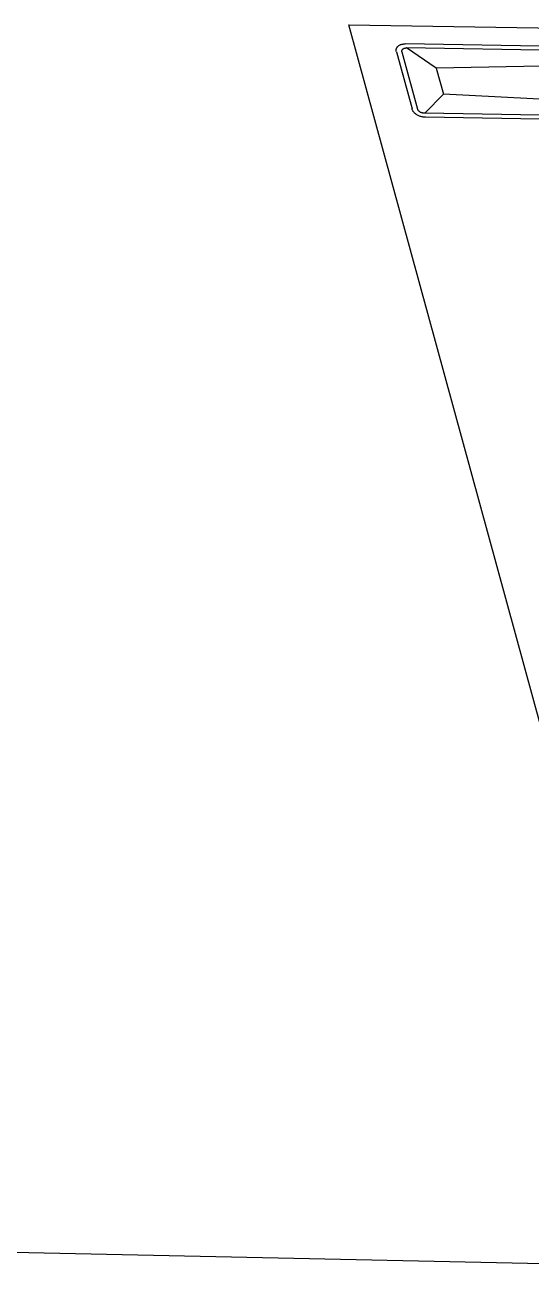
# Model space of a CAD drawing. Extents: x -68 to 264, y 51 to 115.
# Drawn here: x 218.551 to 219.598, y 72.211 to 74.794 of the extents above; entities that cross this region are included whole.
import ezdxf

# ---------------------------------------------------------------- set-up
doc = ezdxf.new("R2010")
doc.units = 0
doc.layers.get('0').update_dxf_attribs({"linetype": 'CONTINUOUS'})

msp = doc.modelspace()

# ---------------------------------------------------------------- linework, layer by layer
for p, q in [((219.788, 72.7183), (219.2211, 74.7936)), ((219.2211, 74.7936), (219.9001, 74.7826)), ((219.3188, 74.7411), (219.3189, 74.7422)), ((219.3189, 74.7401), (219.3188, 74.7411)), ((219.3189, 74.7422), (219.319, 74.7433)), ((219.3191, 74.739), (219.3189, 74.7401)), ((219.319, 74.7433), (219.3193, 74.7443)), ((219.3193, 74.7379), (219.3191, 74.739)), ((219.3193, 74.7443), (219.3196, 74.7453)), ((219.3193, 74.7379), (219.3516, 74.6196)), ((219.3196, 74.7453), (219.3201, 74.7463)), ((219.3201, 74.7463), (219.3206, 74.7472)), ((219.3206, 74.7472), (219.3212, 74.7481)), ((219.3212, 74.7481), (219.322, 74.7489)), ((219.322, 74.7489), (219.3228, 74.7497)), ((219.3228, 74.7497), (219.3237, 74.7504)), ((219.3237, 74.7504), (219.3246, 74.7511)), ((219.3246, 74.7511), (219.3257, 74.7517)), ((219.3257, 74.7517), (219.3268, 74.7523)), ((219.3268, 74.7523), (219.328, 74.7528)), ((219.328, 74.7528), (219.3292, 74.7532)), ((219.3292, 74.7532), (219.3305, 74.7536)), ((219.3305, 74.7536), (219.3319, 74.7539)), ((219.3306, 74.7398), (219.3307, 74.7403)), ((219.3306, 74.7392), (219.3306, 74.7398)), ((219.3306, 74.7387), (219.3306, 74.7392)), ((219.3307, 74.7382), (219.3306, 74.7387)), ((219.3307, 74.7403), (219.3308, 74.7408)), ((219.3308, 74.7377), (219.3307, 74.7382)), ((219.3308, 74.7408), (219.3309, 74.7412)), ((219.3308, 74.7377), (219.3631, 74.6194)), ((219.3309, 74.7412), (219.3311, 74.7417)), ((219.3311, 74.7417), (219.3314, 74.7422)), ((219.3314, 74.7422), (219.3317, 74.7426)), ((219.3317, 74.7426), (219.332, 74.743)), ((219.3319, 74.7539), (219.3333, 74.7541)), ((219.332, 74.743), (219.3323, 74.7434)), ((219.3323, 74.7434), (219.3328, 74.7438)), ((219.3328, 74.7438), (219.3332, 74.7441)), ((219.3332, 74.7441), (219.3337, 74.7444)), ((219.3333, 74.7541), (219.3347, 74.7543)), ((219.3337, 74.7444), (219.3342, 74.7447)), ((219.3342, 74.7447), (219.3347, 74.745)), ((219.3347, 74.7543), (219.3362, 74.7544)), ((219.3347, 74.745), (219.3353, 74.7452)), ((219.3353, 74.7452), (219.3359, 74.7454)), ((219.3359, 74.7454), (219.3366, 74.7456)), ((219.3362, 74.7544), (219.3377, 74.7544)), ((219.3366, 74.7456), (219.3372, 74.7457)), ((219.3372, 74.7457), (219.3379, 74.7458)), ((219.8326, 74.7463), (219.3377, 74.7544)), ((219.3379, 74.7458), (219.3386, 74.7459)), ((219.3386, 74.7459), (219.3393, 74.7459)), ((219.3393, 74.7459), (219.34, 74.7459)), ((219.4018, 74.7038), (219.34, 74.7459)), ((219.8349, 74.7379), (219.34, 74.7459)), ((219.8075, 74.7124), (219.4018, 74.7038)), ((219.4018, 74.7038), (219.4165, 74.6501)), ((219.4165, 74.6501), (219.3783, 74.6107)), ((219.8306, 74.6282), (219.4165, 74.6501)), ((219.352, 74.6185), (219.3516, 74.6196)), ((219.3524, 74.6174), (219.352, 74.6185)), ((219.353, 74.6163), (219.3524, 74.6174)), ((219.3536, 74.6152), (219.353, 74.6163)), ((219.3543, 74.6141), (219.3536, 74.6152)), ((219.3551, 74.6131), (219.3543, 74.6141)), ((219.356, 74.6121), (219.3551, 74.6131)), ((219.357, 74.6111), (219.356, 74.6121)), ((219.3581, 74.6101), (219.357, 74.6111)), ((219.3592, 74.6092), (219.3581, 74.6101)), ((219.3604, 74.6083), (219.3592, 74.6092)), ((219.3616, 74.6075), (219.3604, 74.6083)), ((219.3629, 74.6067), (219.3616, 74.6075)), ((219.3633, 74.6188), (219.3631, 74.6194)), ((219.3635, 74.6183), (219.3633, 74.6188)), ((219.3638, 74.6177), (219.3635, 74.6183)), ((219.3641, 74.6172), (219.3638, 74.6177)), ((219.3645, 74.6167), (219.3641, 74.6172)), ((219.3649, 74.6162), (219.3645, 74.6167)), ((219.3653, 74.6156), (219.3649, 74.6162)), ((219.3658, 74.6152), (219.3653, 74.6156)), ((219.3663, 74.6147), (219.3658, 74.6152)), ((219.3669, 74.6142), (219.3663, 74.6147)), ((219.3675, 74.6138), (219.3669, 74.6142)), ((219.3681, 74.6134), (219.3675, 74.6138)), ((219.3688, 74.613), (219.3681, 74.6134)), ((219.3694, 74.6126), (219.3688, 74.613)), ((219.3701, 74.6123), (219.3694, 74.6126)), ((219.3708, 74.612), (219.3701, 74.6123)), ((219.3716, 74.6117), (219.3708, 74.612)), ((219.3723, 74.6115), (219.3716, 74.6117)), ((219.3731, 74.6113), (219.3723, 74.6115)), ((219.3738, 74.6111), (219.3731, 74.6113)), ((219.3746, 74.6109), (219.3738, 74.6111)), ((219.3753, 74.6108), (219.3746, 74.6109)), ((219.3761, 74.6107), (219.3753, 74.6108)), ((219.3769, 74.6107), (219.3761, 74.6107)), ((219.3776, 74.6107), (219.3769, 74.6107)), ((219.3783, 74.6107), (219.3776, 74.6107)), ((219.8721, 74.6027), (219.3783, 74.6107)), ((219.3643, 74.606), (219.3629, 74.6067)), ((219.3657, 74.6054), (219.3643, 74.606)), ((219.3671, 74.6048), (219.3657, 74.6054)), ((219.3686, 74.6042), (219.3671, 74.6048)), ((219.3701, 74.6037), (219.3686, 74.6042)), ((219.3716, 74.6033), (219.3701, 74.6037)), ((219.3731, 74.603), (219.3716, 74.6033)), ((219.3747, 74.6027), (219.3731, 74.603)), ((219.3762, 74.6025), (219.3747, 74.6027)), ((219.3777, 74.6024), (219.3762, 74.6025)), ((219.3792, 74.6023), (219.3777, 74.6024)), ((219.8744, 74.5943), (219.3792, 74.6023)), ((220.3954, 72.2111), (216.9831, 72.2852))]:
    msp.add_line(p, q)

doc.saveas('drawing.dxf')
